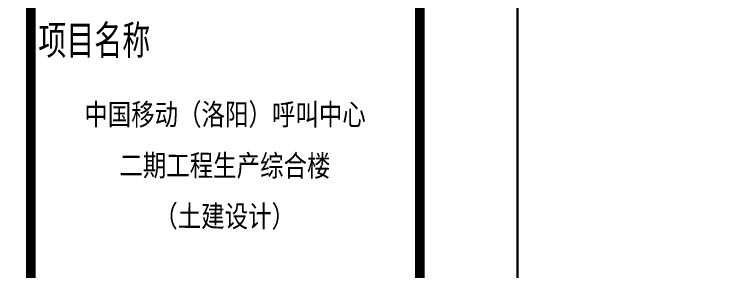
# Model space of a CAD drawing. Header units: millimetres. Extents: x 500457 to 783861, y -293369 to -162148.
# Drawn here: x 650164 to 661059, y -247610 to -243652 of the extents above; entities that cross this region are included whole.
import ezdxf
from ezdxf.enums import TextEntityAlignment as Align

# ---------------------------------------------------------------- set-up
doc = ezdxf.new("R2010")
doc.units = ezdxf.units.MM
doc.header["$LTSCALE"] = 1000
doc.layers.add('PUB_TITLE', color=4, linetype='Continuous')
doc.layers.add('WALL', color=255, linetype='Continuous')
doc.layers.add('图框', color=4, linetype='Continuous', lineweight=35)
doc.styles.add('-黑体', font='simhei.ttf', dxfattribs={"width": 0.8})

# ---------------------------------------------------------------- blocks, each defined once
blk = doc.blocks.new('A$C3da97e60')
at = {"layer": 'PUB_TITLE'}
blk.add_lwpolyline([(-157435, 0), (0, 0), (0, 89100), (-157435, 89100)], close=True, dxfattribs=at)
at = {"layer": 'PUB_TITLE', "const_width": 150}
blk.add_lwpolyline([(-153685, 1500), (-1500, 1500), (-1500, 87600), (-153685, 87600)], close=True, dxfattribs=at)
at = {"layer": '图框', "const_width": 150}
blk.add_lwpolyline([(-7473, 87600), (-7473, 1500)], dxfattribs=at)
blk = doc.blocks.new('A$C57a0c051')
at = {"layer": '图框', "style": '-黑体', "width": 0.7}
blk.add_text('项目名称', height=450, dxfattribs=at).set_placement((143, -28085))
at = {"layer": '图框', "style": '-黑体', "width": 0.8}
blk.add_text('中国移动（洛阳）呼叫中心', height=330.02, dxfattribs=at).set_placement((3009, -29166), align=Align.CENTER)
for s, p in [('二期工程生产综合楼', (3007, -29951)), ('（土建设计）', (3003, -30729))]:
    blk.add_text(s, height=330, rotation=359.8609, dxfattribs=at).set_placement(p, align=Align.CENTER)

msp = doc.modelspace()

# ---------------------------------------------------------------- linework, layer by layer
at = {"layer": 'PUB_TITLE'}
msp.add_lwpolyline([(657892, -259240.7), (783860.9, -259240.7), (783860.9, -170140.7), (657892, -170140.7)], close=True, dxfattribs=at)

# ---------------------------------------------------------------- block references
at = {"layer": 'WALL', "color": 0}
for name, p in [('A$C3da97e60', (657892, -259240.7)), ('A$C57a0c051', (650392, -216190.7))]:
    msp.add_blockref(name, p, dxfattribs=at)

doc.saveas('drawing.dxf')
